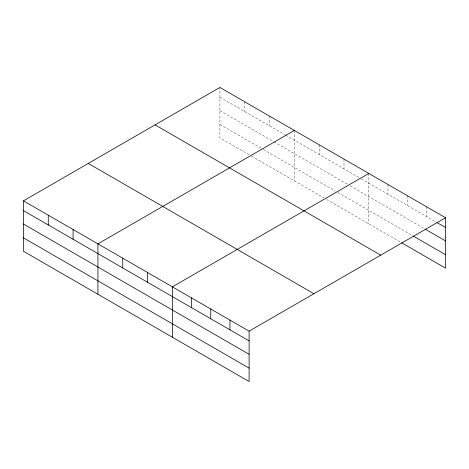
<?xml version="1.0" encoding="UTF-8"?>
<svg xmlns="http://www.w3.org/2000/svg" width="469" height="469" viewBox="0 0 469 469"><rect width="100%" height="100%" fill="white"/><g stroke="black" fill="none" stroke-linecap="round" stroke-linejoin="round"><path stroke-width="0.35" stroke-dasharray="2.35 1.76" d="M249.051 154.688L219.885 137.851L219.885 87.451M219.885 97.2L285.046 134.82M285.668 135.183L358.896 177.458M361.376 178.894L436.27 222.13M219.885 110.614L273.257 141.427M273.878 141.785L347.722 184.423M350.208 185.859L424.509 228.755M219.885 124.437L262.704 149.16M263.326 149.517L335.312 191.076M337.797 192.513L412.755 235.79M251.536 156.124L324.143 198.041M326.623 199.477L400.379 242.057M426.368 206.665L426.368 216.414M407.186 195.591L407.186 205.34M388.004 184.516L388.004 194.266M368.822 173.442L368.822 223.836M344 159.108L344 168.858M319.178 144.78L319.178 154.53M294.356 130.446L294.356 180.846M269.534 116.119L269.534 125.868M244.707 101.785L244.707 111.534"/><path stroke-width="0.7" d="M249.115 354.312L249.115 331.149L23.45 200.861L23.45 251.261L249.115 381.549L249.115 354.312L23.45 224.03M401.616 242.772L445.55 268.139L445.55 217.739L219.885 87.451L23.45 200.861M294.356 130.446L97.921 243.857L97.921 294.256M368.822 173.442L172.387 286.852L172.387 337.252M249.115 331.149L445.55 217.739M436.885 222.488L445.55 227.488M425.131 229.112L445.55 240.902M413.377 236.147L445.55 254.72M155.063 124.877L380.728 255.165M88.272 163.441L313.937 293.723M23.45 210.616L249.115 340.899M23.45 237.847L249.115 368.136M229.933 320.075L229.933 329.824M210.751 309.001L210.751 318.75M191.569 297.926L191.569 307.676M147.565 272.524L147.565 282.274M122.743 258.19L122.743 267.94M73.094 229.529L73.094 239.278M48.272 215.195L48.272 224.944"/></g></svg>
